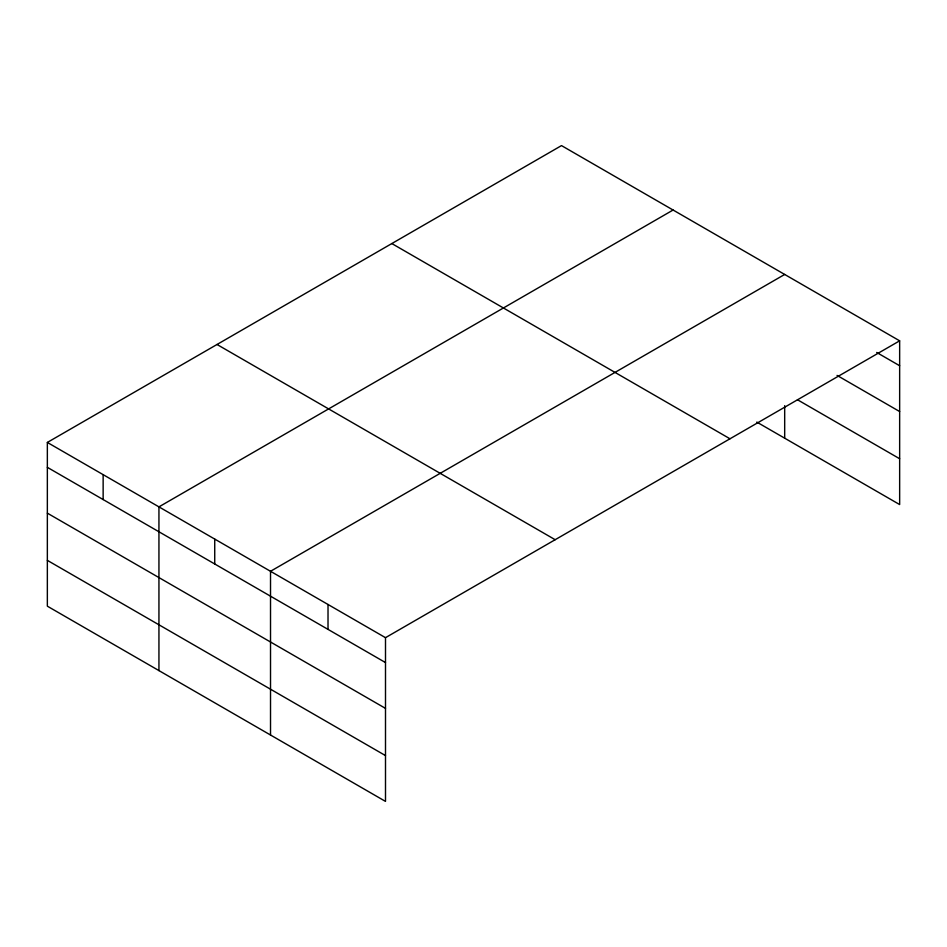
<?xml version="1.0" encoding="UTF-8"?>
<svg xmlns="http://www.w3.org/2000/svg" width="947" height="947" viewBox="0 0 947 947"><rect width="100%" height="100%" fill="white"/><g stroke="black" fill="none" stroke-linecap="round" stroke-linejoin="round"><path stroke-width="1.42" d="M899.65 340.825L561.5 145.601L47.35 442.438L47.35 606.175L385.5 801.399L385.5 637.674L899.65 340.825L899.65 504.562L756.783 422.078M673.092 210.021L158.942 506.87L158.942 670.594M784.684 274.452L270.522 571.29L270.522 735.026M876.662 352.45L899.65 365.731M837.053 375.403L899.65 411.543M797.457 399.741L899.65 458.739M391.833 243.557L729.983 438.781M217.017 344.483L555.167 539.707M47.35 442.438L385.5 637.674M47.35 467.345L385.5 662.569M47.35 513.156L385.5 708.38M47.35 560.364L385.5 755.588M784.684 405.671L784.684 438.177M328.017 604.482L328.017 629.388M214.732 539.08L214.732 563.986M103.14 474.66L103.14 499.554"/></g></svg>
